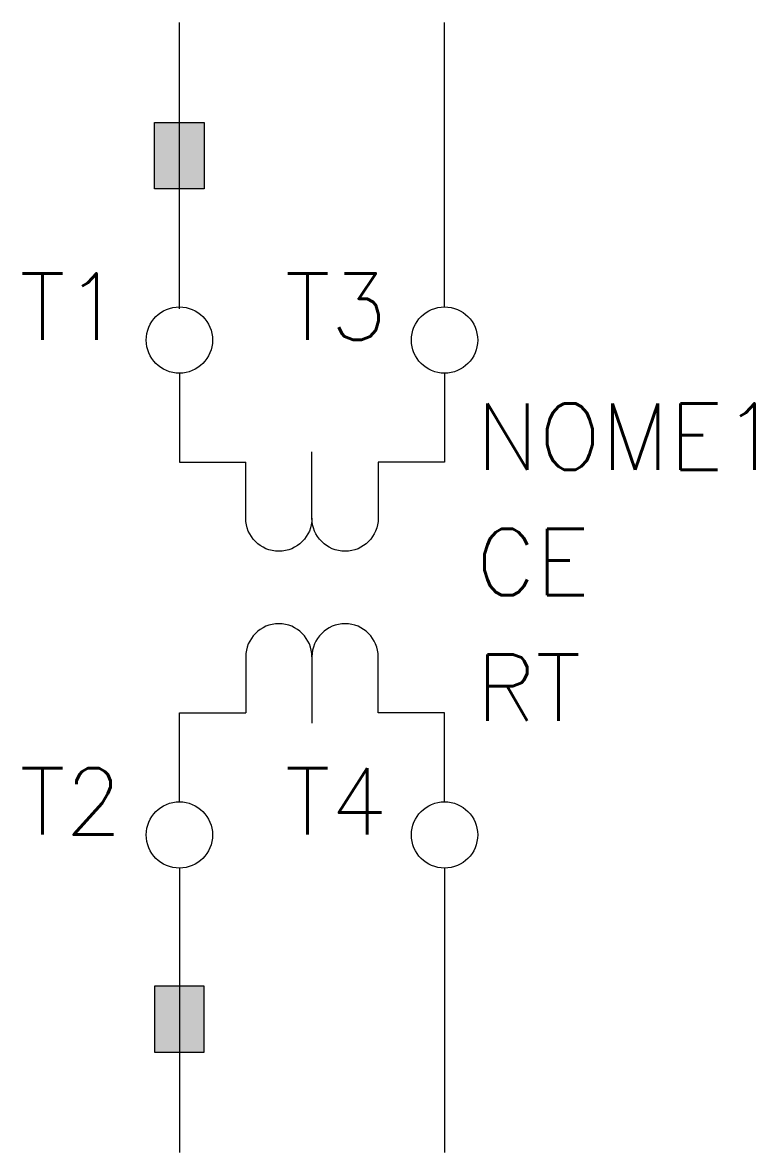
# Model space of a CAD drawing. Extents: x 383.8 to 405.9, y 176.1 to 210.1.
import ezdxf
from ezdxf.enums import TextEntityAlignment as Align

# ---------------------------------------------------------------- set-up
doc = ezdxf.new("R2010")
doc.units = 0
doc.header["$MEASUREMENT"] = 0
doc.layers.get('0').update_dxf_attribs({"linetype": 'CONTINUOUS'})
doc.styles.add('ROMANS', font='romans')

# ---------------------------------------------------------------- blocks, each defined once
blk = doc.blocks.new('QUA')
at = {"color": 0}
blk.add_lwpolyline([(0, -2), (1.5, -2), (1.5, 0), (0, 0)], close=True, dxfattribs=at)
blk.add_solid([(0, 0), (1.5, 0), (0, -2), (1.5, -2)], dxfattribs=at)

msp = doc.modelspace()

# ---------------------------------------------------------------- linework, layer by layer
at = {"color": 0}
for p, q in [((388.575, 201.521), (388.575, 210.149)), ((388.575, 201.574), (388.575, 210.149)), ((388.575, 210.149), (388.575, 210.149)), ((396.576, 201.574), (396.576, 210.149)), ((388.575, 199.574), (388.575, 196.888)), ((396.576, 199.574), (396.576, 196.888)), ((392.576, 195.204), (392.576, 197.204)), ((388.575, 196.888), (390.576, 196.888)), ((392.576, 191.019), (392.576, 189.019)), ((388.575, 189.335), (390.576, 189.335)), ((388.575, 186.649), (388.575, 189.335)), ((396.576, 186.649), (396.576, 189.335)), ((388.575, 184.649), (388.575, 176.074)), ((396.576, 184.649), (396.576, 176.074))]:
    msp.add_line(p, q, dxfattribs=at)
for points in [[(396.576, 196.888), (394.576, 196.888), (394.576, 195.204, -1), (392.576, 195.204), (392.576, 197.204)], [(392.576, 195.204, -1), (390.576, 195.204), (390.576, 196.888)], [(392.576, 191.019, 1), (390.576, 191.019), (390.576, 189.335)], [(396.576, 189.335), (394.576, 189.335), (394.576, 191.019, 1), (392.576, 191.019), (392.576, 189.019)]]:
    msp.add_lwpolyline(points, format="xyb", dxfattribs=at)
for centre in [(388.575, 200.574), (396.576, 200.574), (388.575, 185.649), (396.576, 185.649)]:
    msp.add_circle(centre, 1, dxfattribs=at)

# ---------------------------------------------------------------- block references
at = {"color": 0, "xscale": -1}
msp.add_blockref('QUA', (389.325, 207.131), dxfattribs=at)
at = {"color": 0, "rotation": 180}
msp.add_blockref('QUA', (389.325, 179.092), dxfattribs=at)

# ---------------------------------------------------------------- texts
at = {"lineweight": -3, "style": 'ROMANS'}
for tag, text, p in [('T1', 'T1', (386.843, 200.583)), ('T3', 'T3', (394.844, 200.583)), ('T2', 'T2', (386.843, 185.658)), ('T4', 'T4', (394.844, 185.658))]:
    msp.add_attdef(tag, text=text, height=2, dxfattribs=at).set_placement(p, align=Align.RIGHT)
for tag, text, p in [('NOME1', 'NOME1', (397.527, 197.661)), ('CE', '', (397.527, 193.876)), ('RT', '', (397.527, 190.091))]:
    msp.add_attdef(tag, text=text, height=2, dxfattribs=at).set_placement(p, align=Align.MIDDLE_LEFT)

doc.saveas('drawing.dxf')
